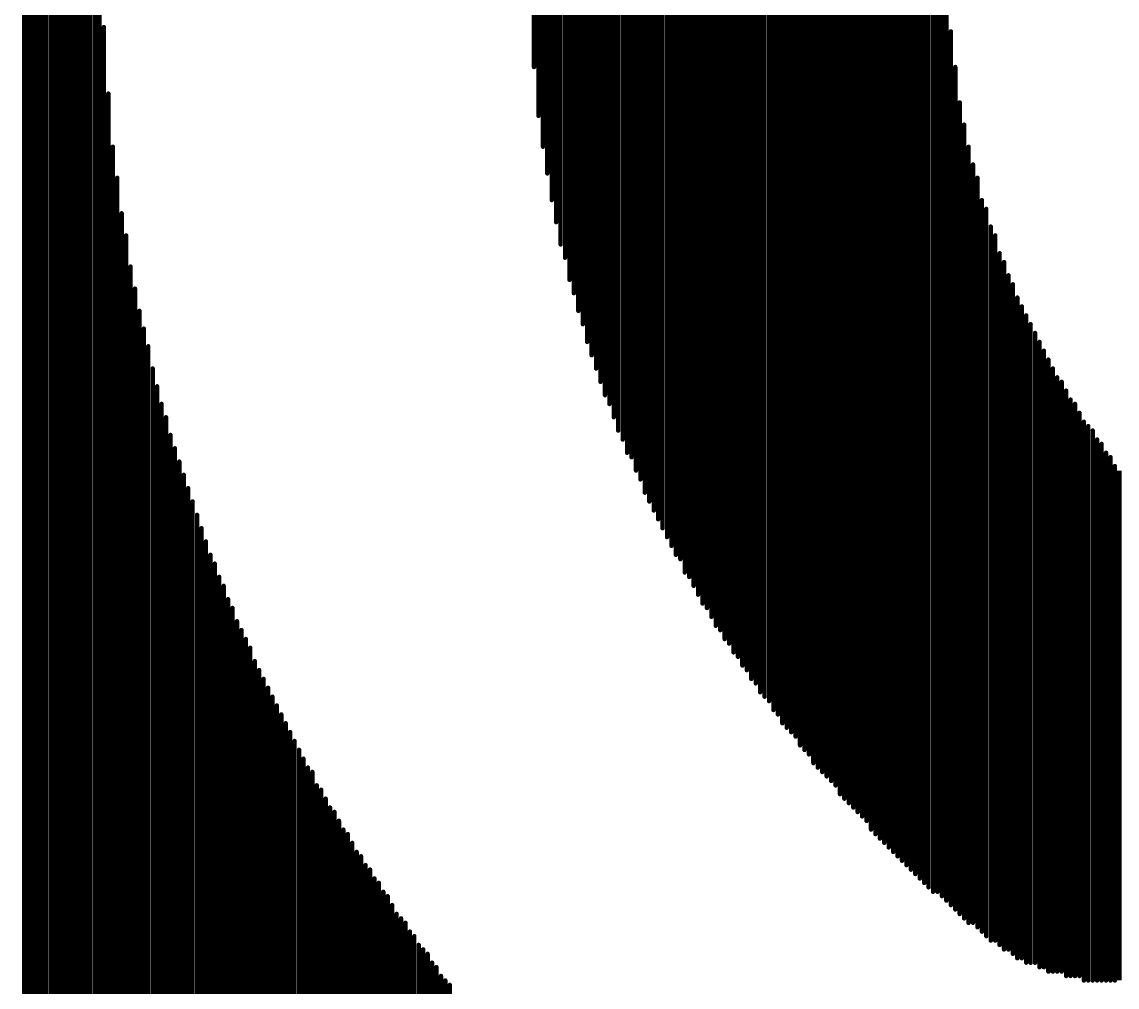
# Model space of a CAD drawing. Header units: inches. Extents: x -21 to 344, y -3 to 240.
# Drawn here: x 2.943 to 4.121, y 32.448 to 33.486 of the extents above; entities that cross this region are included whole.
import ezdxf

# ---------------------------------------------------------------- set-up
doc = ezdxf.new("R2010")
doc.units = ezdxf.units.IN
doc.layers.add('Top Overlay', color=2, linetype='Continuous')

msp = doc.modelspace()

# ---------------------------------------------------------------- linework, layer by layer
at = {"layer": 'Top Overlay'}
for points in [[(3.0266, 32.1981, 0.00477, 0.00477, 0), (3.0266, 34.9068, 0.00477, 0.00477, 0)], [(3.0123, 32.2172, 0.00477, 0.00477, 0), (3.0123, 34.8877, 0.00477, 0.00477, 0)], [(3.017, 32.2124, 0.00477, 0.00477, 0), (3.017, 34.8925, 0.00477, 0.00477, 0)], [(3.0218, 32.2076, 0.00477, 0.00477, 0), (3.0218, 34.8973, 0.00477, 0.00477, 0)], [(3.0075, 32.2267, 0.00477, 0.00477, 0), (3.0075, 34.8782, 0.00477, 0.00477, 0)], [(2.9979, 32.241, 0.00477, 0.00477, 0), (2.9979, 34.8639, 0.00477, 0.00477, 0)], [(3.0027, 32.2315, 0.00477, 0.00477, 0), (3.0027, 34.8734, 0.00477, 0.00477, 0)], [(2.9932, 32.2458, 0.00477, 0.00477, 0), (2.9932, 34.8591, 0.00477, 0.00477, 0)], [(2.9836, 32.2601, 0.00477, 0.00477, 0), (2.9836, 34.8448, 0.00477, 0.00477, 0)], [(2.9884, 32.2506, 0.00477, 0.00477, 0), (2.9884, 34.8496, 0.00477, 0.00477, 0)], [(2.9741, 32.2744, 0.00477, 0.00477, 0), (2.9741, 34.8305, 0.00477, 0.00477, 0)], [(2.9789, 32.2649, 0.00477, 0.00477, 0), (2.9789, 34.8401, 0.00477, 0.00477, 0)], [(2.9693, 32.2792, 0.00477, 0.00477, 0), (2.9693, 34.8257, 0.00477, 0.00477, 0)], [(2.9598, 32.2935, 0.00477, 0.00477, 0), (2.9598, 34.8114, 0.00477, 0.00477, 0)], [(2.9646, 32.2887, 0.00477, 0.00477, 0), (2.9646, 34.8162, 0.00477, 0.00477, 0)], [(2.9503, 32.3078, 0.00477, 0.00477, 0), (2.9503, 34.7971, 0.00477, 0.00477, 0)], [(2.955, 32.303, 0.00477, 0.00477, 0), (2.955, 34.8019, 0.00477, 0.00477, 0)], [(2.9455, 32.3173, 0.00477, 0.00477, 0), (2.9455, 34.7876, 0.00477, 0.00477, 0)], [(3.9326, 32.5462, 0.00477, 0.00477, 0), (3.9326, 34.5587, 0.00477, 0.00477, 0)], [(3.9374, 32.5415, 0.00477, 0.00477, 0), (3.9374, 34.5635, 0.00477, 0.00477, 0)], [(3.9231, 32.551, 0.00477, 0.00477, 0), (3.9231, 34.5492, 0.00477, 0.00477, 0)], [(3.9279, 32.551, 0.00477, 0.00477, 0), (3.9279, 34.5539, 0.00477, 0.00477, 0)], [(3.9088, 32.5653, 0.00477, 0.00477, 0), (3.9088, 34.5348, 0.00477, 0.00477, 0)], [(3.9136, 32.5605, 0.00477, 0.00477, 0), (3.9136, 34.5396, 0.00477, 0.00477, 0)], [(3.9183, 32.5558, 0.00477, 0.00477, 0), (3.9183, 34.5444, 0.00477, 0.00477, 0)], [(3.8993, 32.5748, 0.00477, 0.00477, 0), (3.8993, 34.5253, 0.00477, 0.00477, 0)], [(3.904, 32.5701, 0.00477, 0.00477, 0), (3.904, 34.5301, 0.00477, 0.00477, 0)], [(3.885, 32.5891, 0.00477, 0.00477, 0), (3.885, 34.511, 0.00477, 0.00477, 0)], [(3.8897, 32.5844, 0.00477, 0.00477, 0), (3.8897, 34.5158, 0.00477, 0.00477, 0)], [(3.8945, 32.5796, 0.00477, 0.00477, 0), (3.8945, 34.5205, 0.00477, 0.00477, 0)], [(3.8754, 32.5987, 0.00477, 0.00477, 0), (3.8754, 34.5015, 0.00477, 0.00477, 0)], [(3.8802, 32.5939, 0.00477, 0.00477, 0), (3.8802, 34.5062, 0.00477, 0.00477, 0)], [(3.8611, 32.613, 0.00477, 0.00477, 0), (3.8611, 34.4872, 0.00477, 0.00477, 0)], [(3.8659, 32.6082, 0.00477, 0.00477, 0), (3.8659, 34.4919, 0.00477, 0.00477, 0)], [(3.8707, 32.6035, 0.00477, 0.00477, 0), (3.8707, 34.4967, 0.00477, 0.00477, 0)], [(3.8516, 32.6273, 0.00477, 0.00477, 0), (3.8516, 34.4776, 0.00477, 0.00477, 0)], [(3.8563, 32.6178, 0.00477, 0.00477, 0), (3.8563, 34.4824, 0.00477, 0.00477, 0)], [(3.842, 32.6368, 0.00477, 0.00477, 0), (3.842, 34.4681, 0.00477, 0.00477, 0)], [(3.8468, 32.6321, 0.00477, 0.00477, 0), (3.8468, 34.4729, 0.00477, 0.00477, 0)], [(3.8277, 32.6511, 0.00477, 0.00477, 0), (3.8277, 34.4538, 0.00477, 0.00477, 0)], [(3.8325, 32.6464, 0.00477, 0.00477, 0), (3.8325, 34.4585, 0.00477, 0.00477, 0)], [(3.8373, 32.6416, 0.00477, 0.00477, 0), (3.8373, 34.4633, 0.00477, 0.00477, 0)], [(3.823, 32.6559, 0.00477, 0.00477, 0), (3.823, 34.4442, 0.00477, 0.00477, 0)], [(3.8087, 32.675, 0.00477, 0.00477, 0), (3.8087, 34.4299, 0.00477, 0.00477, 0)], [(3.8134, 32.6702, 0.00477, 0.00477, 0), (3.8134, 34.4347, 0.00477, 0.00477, 0)], [(3.8182, 32.6654, 0.00477, 0.00477, 0), (3.8182, 34.4395, 0.00477, 0.00477, 0)], [(3.8039, 32.6798, 0.00477, 0.00477, 0), (3.8039, 34.4252, 0.00477, 0.00477, 0)], [(3.7896, 32.6988, 0.00477, 0.00477, 0), (3.7896, 34.4061, 0.00477, 0.00477, 0)], [(3.7943, 32.6893, 0.00477, 0.00477, 0), (3.7943, 34.4109, 0.00477, 0.00477, 0)], [(3.7991, 32.6845, 0.00477, 0.00477, 0), (3.7991, 34.4156, 0.00477, 0.00477, 0)], [(3.78, 32.7084, 0.00477, 0.00477, 0), (3.78, 34.3966, 0.00477, 0.00477, 0)], [(3.7848, 32.7036, 0.00477, 0.00477, 0), (3.7848, 34.4013, 0.00477, 0.00477, 0)], [(3.7705, 32.7227, 0.00477, 0.00477, 0), (3.7705, 34.3822, 0.00477, 0.00477, 0)], [(3.7753, 32.7179, 0.00477, 0.00477, 0), (3.7753, 34.387, 0.00477, 0.00477, 0)], [(3.7657, 32.7274, 0.00477, 0.00477, 0), (3.7657, 34.3727, 0.00477, 0.00477, 0)], [(3.7562, 32.7417, 0.00477, 0.00477, 0), (3.7562, 34.3632, 0.00477, 0.00477, 0)], [(3.761, 32.7322, 0.00477, 0.00477, 0), (3.761, 34.3679, 0.00477, 0.00477, 0)], [(3.7467, 32.7561, 0.00477, 0.00477, 0), (3.7467, 34.3489, 0.00477, 0.00477, 0)], [(3.7514, 32.7465, 0.00477, 0.00477, 0), (3.7514, 34.3536, 0.00477, 0.00477, 0)], [(3.7371, 32.7656, 0.00477, 0.00477, 0), (3.7371, 34.3393, 0.00477, 0.00477, 0)], [(3.7419, 32.7608, 0.00477, 0.00477, 0), (3.7419, 34.3441, 0.00477, 0.00477, 0)], [(3.7276, 32.7799, 0.00477, 0.00477, 0), (3.7276, 34.325, 0.00477, 0.00477, 0)], [(3.7324, 32.7751, 0.00477, 0.00477, 0), (3.7324, 34.3298, 0.00477, 0.00477, 0)], [(3.718, 32.7942, 0.00477, 0.00477, 0), (3.718, 34.3107, 0.00477, 0.00477, 0)], [(3.7228, 32.7894, 0.00477, 0.00477, 0), (3.7228, 34.3155, 0.00477, 0.00477, 0)], [(3.7133, 32.8037, 0.00477, 0.00477, 0), (3.7133, 34.3012, 0.00477, 0.00477, 0)], [(3.7037, 32.818, 0.00477, 0.00477, 0), (3.7037, 34.2869, 0.00477, 0.00477, 0)], [(3.7085, 32.8085, 0.00477, 0.00477, 0), (3.7085, 34.2964, 0.00477, 0.00477, 0)], [(3.699, 32.8228, 0.00477, 0.00477, 0), (3.699, 34.2821, 0.00477, 0.00477, 0)], [(3.6942, 32.8324, 0.00477, 0.00477, 0), (3.6942, 34.2726, 0.00477, 0.00477, 0)], [(3.6847, 32.8467, 0.00477, 0.00477, 0), (3.6847, 34.2583, 0.00477, 0.00477, 0)], [(3.6894, 32.8371, 0.00477, 0.00477, 0), (3.6894, 34.263, 0.00477, 0.00477, 0)], [(3.6799, 32.8562, 0.00477, 0.00477, 0), (3.6799, 34.2487, 0.00477, 0.00477, 0)], [(3.6704, 32.8705, 0.00477, 0.00477, 0), (3.6704, 34.2296, 0.00477, 0.00477, 0)], [(3.6751, 32.861, 0.00477, 0.00477, 0), (3.6751, 34.2392, 0.00477, 0.00477, 0)], [(3.6656, 32.88, 0.00477, 0.00477, 0), (3.6656, 34.2249, 0.00477, 0.00477, 0)], [(3.6561, 32.8944, 0.00477, 0.00477, 0), (3.6561, 34.2058, 0.00477, 0.00477, 0)], [(3.6608, 32.8896, 0.00477, 0.00477, 0), (3.6608, 34.2153, 0.00477, 0.00477, 0)], [(3.6513, 32.9087, 0.00477, 0.00477, 0), (3.6513, 34.1963, 0.00477, 0.00477, 0)], [(3.6417, 32.923, 0.00477, 0.00477, 0), (3.6417, 34.1819, 0.00477, 0.00477, 0)], [(3.6465, 32.9134, 0.00477, 0.00477, 0), (3.6465, 34.1915, 0.00477, 0.00477, 0)], [(3.637, 32.9325, 0.00477, 0.00477, 0), (3.637, 34.1724, 0.00477, 0.00477, 0)], [(3.6322, 32.942, 0.00477, 0.00477, 0), (3.6322, 34.1629, 0.00477, 0.00477, 0)], [(3.6274, 32.9516, 0.00477, 0.00477, 0), (3.6274, 34.1486, 0.00477, 0.00477, 0)], [(3.6227, 32.9611, 0.00477, 0.00477, 0), (3.6227, 34.1438, 0.00477, 0.00477, 0)], [(3.6179, 32.9707, 0.00477, 0.00477, 0), (3.6179, 34.1295, 0.00477, 0.00477, 0)], [(3.6084, 32.9945, 0.00477, 0.00477, 0), (3.6084, 34.1104, 0.00477, 0.00477, 0)], [(3.6131, 32.9802, 0.00477, 0.00477, 0), (3.6131, 34.12, 0.00477, 0.00477, 0)], [(3.6036, 33.004, 0.00477, 0.00477, 0), (3.6036, 34.1009, 0.00477, 0.00477, 0)], [(3.5988, 33.0183, 0.00477, 0.00477, 0), (3.5988, 34.0866, 0.00477, 0.00477, 0)], [(3.5941, 33.0231, 0.00477, 0.00477, 0), (3.5941, 34.077, 0.00477, 0.00477, 0)], [(3.5893, 33.0374, 0.00477, 0.00477, 0), (3.5893, 34.0675, 0.00477, 0.00477, 0)], [(3.5845, 33.047, 0.00477, 0.00477, 0), (3.5845, 34.0532, 0.00477, 0.00477, 0)], [(3.575, 33.0756, 0.00477, 0.00477, 0), (3.575, 34.0293, 0.00477, 0.00477, 0)], [(3.5797, 33.0613, 0.00477, 0.00477, 0), (3.5797, 34.0389, 0.00477, 0.00477, 0)], [(3.5702, 33.0851, 0.00477, 0.00477, 0), (3.5702, 34.015, 0.00477, 0.00477, 0)], [(3.5654, 33.0994, 0.00477, 0.00477, 0), (3.5654, 34.0007, 0.00477, 0.00477, 0)], [(3.5607, 33.1137, 0.00477, 0.00477, 0), (3.5607, 33.9912, 0.00477, 0.00477, 0)], [(3.5559, 33.128, 0.00477, 0.00477, 0), (3.5559, 33.9721, 0.00477, 0.00477, 0)], [(3.5511, 33.1423, 0.00477, 0.00477, 0), (3.5511, 33.9626, 0.00477, 0.00477, 0)], [(3.5464, 33.1614, 0.00477, 0.00477, 0), (3.5464, 33.9435, 0.00477, 0.00477, 0)], [(3.5416, 33.1757, 0.00477, 0.00477, 0), (3.5416, 33.9292, 0.00477, 0.00477, 0)], [(3.5368, 33.1948, 0.00477, 0.00477, 0), (3.5368, 33.9101, 0.00477, 0.00477, 0)], [(3.5321, 33.2091, 0.00477, 0.00477, 0), (3.5321, 33.8958, 0.00477, 0.00477, 0)], [(3.5273, 33.2329, 0.00477, 0.00477, 0), (3.5273, 33.872, 0.00477, 0.00477, 0)], [(3.5225, 33.2472, 0.00477, 0.00477, 0), (3.5225, 33.8529, 0.00477, 0.00477, 0)], [(3.5178, 33.2711, 0.00477, 0.00477, 0), (3.5178, 33.8291, 0.00477, 0.00477, 0)], [(3.513, 33.2949, 0.00477, 0.00477, 0), (3.513, 33.81, 0.00477, 0.00477, 0)], [(3.5082, 33.3236, 0.00477, 0.00477, 0), (3.5082, 33.7814, 0.00477, 0.00477, 0)], [(3.5034, 33.3522, 0.00477, 0.00477, 0), (3.5034, 33.7527, 0.00477, 0.00477, 0)], [(3.4987, 33.3855, 0.00477, 0.00477, 0), (3.4987, 33.7194, 0.00477, 0.00477, 0)], [(3.4939, 33.438, 0.00477, 0.00477, 0), (3.4939, 33.6621, 0.00477, 0.00477, 0)], [(3.0313, 32.1933, 0.00477, 0.00477, 0), (3.0313, 33.4809, 0.00477, 0.00477, 0)], [(3.9422, 32.5367, 0.00477, 0.00477, 0), (3.9422, 33.4762, 0.00477, 0.00477, 0)], [(3.947, 32.5319, 0.00477, 0.00477, 0), (3.947, 33.438, 0.00477, 0.00477, 0)], [(3.0361, 32.1838, 0.00477, 0.00477, 0), (3.0361, 33.4094, 0.00477, 0.00477, 0)], [(3.9517, 32.5271, 0.00477, 0.00477, 0), (3.9517, 33.3999, 0.00477, 0.00477, 0)], [(3.9565, 32.5224, 0.00477, 0.00477, 0), (3.9565, 33.376, 0.00477, 0.00477, 0)], [(3.0409, 32.179, 0.00477, 0.00477, 0), (3.0409, 33.3522, 0.00477, 0.00477, 0)], [(3.9613, 32.5176, 0.00477, 0.00477, 0), (3.9613, 33.3522, 0.00477, 0.00477, 0)], [(3.966, 32.5176, 0.00477, 0.00477, 0), (3.966, 33.3331, 0.00477, 0.00477, 0)], [(3.0456, 32.1743, 0.00477, 0.00477, 0), (3.0456, 33.3188, 0.00477, 0.00477, 0)], [(3.9708, 32.5128, 0.00477, 0.00477, 0), (3.9708, 33.3188, 0.00477, 0.00477, 0)], [(3.9756, 32.5081, 0.00477, 0.00477, 0), (3.9756, 33.2949, 0.00477, 0.00477, 0)], [(3.0504, 32.1695, 0.00477, 0.00477, 0), (3.0504, 33.2806, 0.00477, 0.00477, 0)], [(3.9803, 32.5033, 0.00477, 0.00477, 0), (3.9803, 33.2854, 0.00477, 0.00477, 0)], [(3.9851, 32.4985, 0.00477, 0.00477, 0), (3.9851, 33.2663, 0.00477, 0.00477, 0)], [(3.0552, 32.1599, 0.00477, 0.00477, 0), (3.0552, 33.2568, 0.00477, 0.00477, 0)], [(3.9899, 32.4985, 0.00477, 0.00477, 0), (3.9899, 33.2568, 0.00477, 0.00477, 0)], [(3.9946, 32.4938, 0.00477, 0.00477, 0), (3.9946, 33.2377, 0.00477, 0.00477, 0)], [(3.9994, 32.489, 0.00477, 0.00477, 0), (3.9994, 33.2282, 0.00477, 0.00477, 0)], [(3.0599, 32.1552, 0.00477, 0.00477, 0), (3.0599, 33.2234, 0.00477, 0.00477, 0)], [(4.0042, 32.489, 0.00477, 0.00477, 0), (4.0042, 33.2139, 0.00477, 0.00477, 0)], [(4.009, 32.4842, 0.00477, 0.00477, 0), (4.009, 33.2043, 0.00477, 0.00477, 0)], [(3.0647, 32.1456, 0.00477, 0.00477, 0), (3.0647, 33.1996, 0.00477, 0.00477, 0)], [(4.0137, 32.4795, 0.00477, 0.00477, 0), (4.0137, 33.19, 0.00477, 0.00477, 0)], [(4.0185, 32.4795, 0.00477, 0.00477, 0), (4.0185, 33.1805, 0.00477, 0.00477, 0)], [(3.0695, 32.1456, 0.00477, 0.00477, 0), (3.0695, 33.1757, 0.00477, 0.00477, 0)], [(4.0233, 32.4747, 0.00477, 0.00477, 0), (4.0233, 33.1709, 0.00477, 0.00477, 0)], [(3.0742, 32.1361, 0.00477, 0.00477, 0), (3.0742, 33.1566, 0.00477, 0.00477, 0)], [(4.028, 32.4747, 0.00477, 0.00477, 0), (4.028, 33.1614, 0.00477, 0.00477, 0)], [(4.0328, 32.4747, 0.00477, 0.00477, 0), (4.0328, 33.1519, 0.00477, 0.00477, 0)], [(3.079, 32.1313, 0.00477, 0.00477, 0), (3.079, 33.1376, 0.00477, 0.00477, 0)], [(4.0376, 32.4699, 0.00477, 0.00477, 0), (4.0376, 33.1423, 0.00477, 0.00477, 0)], [(4.0423, 32.4699, 0.00477, 0.00477, 0), (4.0423, 33.1328, 0.00477, 0.00477, 0)], [(4.0471, 32.4652, 0.00477, 0.00477, 0), (4.0471, 33.1233, 0.00477, 0.00477, 0)], [(3.0838, 32.1266, 0.00477, 0.00477, 0), (3.0838, 33.1137, 0.00477, 0.00477, 0)], [(4.0519, 32.4652, 0.00477, 0.00477, 0), (4.0519, 33.1137, 0.00477, 0.00477, 0)], [(4.0566, 32.4652, 0.00477, 0.00477, 0), (4.0566, 33.1042, 0.00477, 0.00477, 0)], [(4.0614, 32.4652, 0.00477, 0.00477, 0), (4.0614, 33.0994, 0.00477, 0.00477, 0)], [(3.0886, 32.1218, 0.00477, 0.00477, 0), (3.0886, 33.0946, 0.00477, 0.00477, 0)], [(4.0662, 32.4604, 0.00477, 0.00477, 0), (4.0662, 33.0899, 0.00477, 0.00477, 0)], [(3.0933, 32.1123, 0.00477, 0.00477, 0), (3.0933, 33.0756, 0.00477, 0.00477, 0)], [(4.0709, 32.4604, 0.00477, 0.00477, 0), (4.0709, 33.0803, 0.00477, 0.00477, 0)], [(4.0757, 32.4604, 0.00477, 0.00477, 0), (4.0757, 33.0756, 0.00477, 0.00477, 0)], [(4.0805, 32.4604, 0.00477, 0.00477, 0), (4.0805, 33.066, 0.00477, 0.00477, 0)], [(3.0981, 32.1075, 0.00477, 0.00477, 0), (3.0981, 33.0613, 0.00477, 0.00477, 0)], [(4.0853, 32.4556, 0.00477, 0.00477, 0), (4.0853, 33.0565, 0.00477, 0.00477, 0)], [(4.09, 32.4556, 0.00477, 0.00477, 0), (4.09, 33.0517, 0.00477, 0.00477, 0)], [(3.1029, 32.1027, 0.00477, 0.00477, 0), (3.1029, 33.0422, 0.00477, 0.00477, 0)], [(4.0948, 32.4556, 0.00477, 0.00477, 0), (4.0948, 33.047, 0.00477, 0.00477, 0)], [(3.1076, 32.0932, 0.00477, 0.00477, 0), (3.1076, 33.0279, 0.00477, 0.00477, 0)], [(4.0996, 32.4556, 0.00477, 0.00477, 0), (4.0996, 33.0374, 0.00477, 0.00477, 0)], [(4.1043, 32.4556, 0.00477, 0.00477, 0), (4.1043, 33.0326, 0.00477, 0.00477, 0)], [(4.1091, 32.4556, 0.00477, 0.00477, 0), (4.1091, 33.0231, 0.00477, 0.00477, 0)], [(4.1139, 32.4556, 0.00477, 0.00477, 0), (4.1139, 33.0183, 0.00477, 0.00477, 0)], [(3.1124, 32.0932, 0.00477, 0.00477, 0), (3.1124, 33.0136, 0.00477, 0.00477, 0)], [(4.1186, 32.4556, 0.00477, 0.00477, 0), (4.1186, 33.0088, 0.00477, 0.00477, 0)], [(4.1234, 32.4556, 0.00477, 0.00477, 0), (4.1234, 33.004, 0.00477, 0.00477, 0)], [(3.1172, 32.0836, 0.00477, 0.00477, 0), (3.1172, 32.9993, 0.00477, 0.00477, 0)], [(3.1219, 32.0789, 0.00477, 0.00477, 0), (3.1219, 32.985, 0.00477, 0.00477, 0)], [(3.1267, 32.0741, 0.00477, 0.00477, 0), (3.1267, 32.9707, 0.00477, 0.00477, 0)], [(3.1315, 32.0693, 0.00477, 0.00477, 0), (3.1315, 32.9563, 0.00477, 0.00477, 0)], [(3.1362, 32.0646, 0.00477, 0.00477, 0), (3.1362, 32.942, 0.00477, 0.00477, 0)], [(3.141, 32.055, 0.00477, 0.00477, 0), (3.141, 32.9277, 0.00477, 0.00477, 0)], [(3.1458, 32.0503, 0.00477, 0.00477, 0), (3.1458, 32.9134, 0.00477, 0.00477, 0)], [(3.1505, 32.0455, 0.00477, 0.00477, 0), (3.1505, 32.9039, 0.00477, 0.00477, 0)], [(3.1553, 32.0407, 0.00477, 0.00477, 0), (3.1553, 32.8896, 0.00477, 0.00477, 0)], [(3.1601, 32.036, 0.00477, 0.00477, 0), (3.1601, 32.88, 0.00477, 0.00477, 0)], [(3.1649, 32.0312, 0.00477, 0.00477, 0), (3.1649, 32.8657, 0.00477, 0.00477, 0)], [(3.1696, 32.0264, 0.00477, 0.00477, 0), (3.1696, 32.8562, 0.00477, 0.00477, 0)], [(3.1744, 32.0216, 0.00477, 0.00477, 0), (3.1744, 32.8419, 0.00477, 0.00477, 0)], [(3.1792, 32.0169, 0.00477, 0.00477, 0), (3.1792, 32.8324, 0.00477, 0.00477, 0)], [(3.1839, 32.0073, 0.00477, 0.00477, 0), (3.1839, 32.8228, 0.00477, 0.00477, 0)], [(3.1887, 32.0026, 0.00477, 0.00477, 0), (3.1887, 32.8133, 0.00477, 0.00477, 0)], [(3.1935, 31.9978, 0.00477, 0.00477, 0), (3.1935, 32.799, 0.00477, 0.00477, 0)], [(3.1982, 31.993, 0.00477, 0.00477, 0), (3.1982, 32.7894, 0.00477, 0.00477, 0)], [(3.203, 31.9883, 0.00477, 0.00477, 0), (3.203, 32.7799, 0.00477, 0.00477, 0)], [(3.2078, 31.9835, 0.00477, 0.00477, 0), (3.2078, 32.7704, 0.00477, 0.00477, 0)], [(3.2125, 31.9787, 0.00477, 0.00477, 0), (3.2125, 32.7608, 0.00477, 0.00477, 0)], [(3.2173, 31.974, 0.00477, 0.00477, 0), (3.2173, 32.7513, 0.00477, 0.00477, 0)], [(3.2221, 31.9692, 0.00477, 0.00477, 0), (3.2221, 32.7417, 0.00477, 0.00477, 0)], [(3.2269, 31.9644, 0.00477, 0.00477, 0), (3.2269, 32.7322, 0.00477, 0.00477, 0)], [(3.2316, 31.9596, 0.00477, 0.00477, 0), (3.2316, 32.7227, 0.00477, 0.00477, 0)], [(3.2364, 31.9549, 0.00477, 0.00477, 0), (3.2364, 32.7131, 0.00477, 0.00477, 0)], [(3.2412, 31.9501, 0.00477, 0.00477, 0), (3.2412, 32.7036, 0.00477, 0.00477, 0)], [(3.2459, 31.9453, 0.00477, 0.00477, 0), (3.2459, 32.6941, 0.00477, 0.00477, 0)], [(3.2507, 31.9406, 0.00477, 0.00477, 0), (3.2507, 32.6845, 0.00477, 0.00477, 0)], [(3.2555, 31.9358, 0.00477, 0.00477, 0), (3.2555, 32.6798, 0.00477, 0.00477, 0)], [(3.2602, 31.931, 0.00477, 0.00477, 0), (3.2602, 32.6654, 0.00477, 0.00477, 0)], [(3.265, 31.9263, 0.00477, 0.00477, 0), (3.265, 32.6607, 0.00477, 0.00477, 0)], [(3.2698, 31.9215, 0.00477, 0.00477, 0), (3.2698, 32.6511, 0.00477, 0.00477, 0)], [(3.2745, 31.9167, 0.00477, 0.00477, 0), (3.2745, 32.6416, 0.00477, 0.00477, 0)], [(3.2793, 31.912, 0.00477, 0.00477, 0), (3.2793, 32.6368, 0.00477, 0.00477, 0)], [(3.2841, 31.9072, 0.00477, 0.00477, 0), (3.2841, 32.6273, 0.00477, 0.00477, 0)], [(3.2888, 31.9024, 0.00477, 0.00477, 0), (3.2888, 32.6178, 0.00477, 0.00477, 0)], [(3.2936, 31.8977, 0.00477, 0.00477, 0), (3.2936, 32.613, 0.00477, 0.00477, 0)], [(3.2984, 31.8929, 0.00477, 0.00477, 0), (3.2984, 32.6035, 0.00477, 0.00477, 0)], [(3.3032, 31.8881, 0.00477, 0.00477, 0), (3.3032, 32.5939, 0.00477, 0.00477, 0)], [(3.3079, 31.8833, 0.00477, 0.00477, 0), (3.3079, 32.5891, 0.00477, 0.00477, 0)], [(3.3127, 31.8833, 0.00477, 0.00477, 0), (3.3127, 32.5796, 0.00477, 0.00477, 0)], [(3.3175, 31.8786, 0.00477, 0.00477, 0), (3.3175, 32.5748, 0.00477, 0.00477, 0)], [(3.3222, 31.8738, 0.00477, 0.00477, 0), (3.3222, 32.5653, 0.00477, 0.00477, 0)], [(3.327, 31.869, 0.00477, 0.00477, 0), (3.327, 32.5605, 0.00477, 0.00477, 0)], [(3.3318, 31.8643, 0.00477, 0.00477, 0), (3.3318, 32.551, 0.00477, 0.00477, 0)], [(3.3365, 31.8595, 0.00477, 0.00477, 0), (3.3365, 32.5462, 0.00477, 0.00477, 0)], [(3.3413, 31.8547, 0.00477, 0.00477, 0), (3.3413, 32.5367, 0.00477, 0.00477, 0)], [(3.3461, 31.85, 0.00477, 0.00477, 0), (3.3461, 32.5271, 0.00477, 0.00477, 0)], [(3.3508, 31.8452, 0.00477, 0.00477, 0), (3.3508, 32.5224, 0.00477, 0.00477, 0)], [(3.3556, 31.8404, 0.00477, 0.00477, 0), (3.3556, 32.5176, 0.00477, 0.00477, 0)], [(3.3604, 31.8357, 0.00477, 0.00477, 0), (3.3604, 32.5081, 0.00477, 0.00477, 0)], [(3.3651, 31.8357, 0.00477, 0.00477, 0), (3.3651, 32.5033, 0.00477, 0.00477, 0)], [(3.3699, 31.8309, 0.00477, 0.00477, 0), (3.3699, 32.4938, 0.00477, 0.00477, 0)], [(3.3747, 31.8261, 0.00477, 0.00477, 0), (3.3747, 32.489, 0.00477, 0.00477, 0)], [(3.3795, 31.8214, 0.00477, 0.00477, 0), (3.3795, 32.4842, 0.00477, 0.00477, 0)], [(3.3842, 31.8166, 0.00477, 0.00477, 0), (3.3842, 32.4747, 0.00477, 0.00477, 0)], [(3.389, 31.8118, 0.00477, 0.00477, 0), (3.389, 32.4699, 0.00477, 0.00477, 0)], [(3.3938, 31.8118, 0.00477, 0.00477, 0), (3.3938, 32.4604, 0.00477, 0.00477, 0)], [(3.3985, 31.807, 0.00477, 0.00477, 0), (3.3985, 32.4556, 0.00477, 0.00477, 0)], [(3.4033, 31.8023, 0.00477, 0.00477, 0), (3.4033, 32.4508, 0.00477, 0.00477, 0)]]:
    msp.add_lwpolyline(points, format="xyseb", dxfattribs=at)
for points in [[(3.0301, 33.4809, 0.00239, 0.00239, 1), (3.0325, 33.4809, 0.00239, 0.00239, 1)], [(3.941, 33.4762, 0.00239, 0.00239, 1), (3.9434, 33.4762, 0.00239, 0.00239, 1)], [(3.4927, 33.438, 0.00239, 0.00239, 1), (3.4951, 33.438, 0.00239, 0.00239, 1)], [(3.9458, 33.438, 0.00239, 0.00239, 1), (3.9481, 33.438, 0.00239, 0.00239, 1)], [(3.0349, 33.4094, 0.00239, 0.00239, 1), (3.0373, 33.4094, 0.00239, 0.00239, 1)], [(3.9505, 33.3999, 0.00239, 0.00239, 1), (3.9529, 33.3999, 0.00239, 0.00239, 1)], [(3.4975, 33.3855, 0.00239, 0.00239, 1), (3.4999, 33.3855, 0.00239, 0.00239, 1)], [(3.9553, 33.376, 0.00239, 0.00239, 1), (3.9577, 33.376, 0.00239, 0.00239, 1)], [(3.0397, 33.3522, 0.00239, 0.00239, 1), (3.0421, 33.3522, 0.00239, 0.00239, 1)], [(3.5023, 33.3522, 0.00239, 0.00239, 1), (3.5046, 33.3522, 0.00239, 0.00239, 1)], [(3.9601, 33.3522, 0.00239, 0.00239, 1), (3.9625, 33.3522, 0.00239, 0.00239, 1)], [(3.9648, 33.3331, 0.00239, 0.00239, 1), (3.9672, 33.3331, 0.00239, 0.00239, 1)], [(3.507, 33.3236, 0.00239, 0.00239, 1), (3.5094, 33.3236, 0.00239, 0.00239, 1)], [(3.0444, 33.3188, 0.00239, 0.00239, 1), (3.0468, 33.3188, 0.00239, 0.00239, 1)], [(3.9696, 33.3188, 0.00239, 0.00239, 1), (3.972, 33.3188, 0.00239, 0.00239, 1)], [(3.5118, 33.2949, 0.00239, 0.00239, 1), (3.5142, 33.2949, 0.00239, 0.00239, 1)], [(3.9744, 33.2949, 0.00239, 0.00239, 1), (3.9768, 33.2949, 0.00239, 0.00239, 1)], [(3.0492, 33.2806, 0.00239, 0.00239, 1), (3.0516, 33.2806, 0.00239, 0.00239, 1)], [(3.9791, 33.2854, 0.00239, 0.00239, 1), (3.9815, 33.2854, 0.00239, 0.00239, 1)], [(3.5166, 33.2711, 0.00239, 0.00239, 1), (3.5189, 33.2711, 0.00239, 0.00239, 1)], [(3.9839, 33.2663, 0.00239, 0.00239, 1), (3.9863, 33.2663, 0.00239, 0.00239, 1)], [(3.054, 33.2568, 0.00239, 0.00239, 1), (3.0564, 33.2568, 0.00239, 0.00239, 1)], [(3.9887, 33.2568, 0.00239, 0.00239, 1), (3.9911, 33.2568, 0.00239, 0.00239, 1)], [(3.5213, 33.2472, 0.00239, 0.00239, 1), (3.5237, 33.2472, 0.00239, 0.00239, 1)], [(3.5261, 33.2329, 0.00239, 0.00239, 1), (3.5285, 33.2329, 0.00239, 0.00239, 1)], [(3.9935, 33.2377, 0.00239, 0.00239, 1), (3.9958, 33.2377, 0.00239, 0.00239, 1)], [(3.9982, 33.2282, 0.00239, 0.00239, 1), (4.0006, 33.2282, 0.00239, 0.00239, 1)], [(3.0588, 33.2234, 0.00239, 0.00239, 1), (3.0611, 33.2234, 0.00239, 0.00239, 1)], [(3.5309, 33.2091, 0.00239, 0.00239, 1), (3.5333, 33.2091, 0.00239, 0.00239, 1)], [(4.003, 33.2139, 0.00239, 0.00239, 1), (4.0054, 33.2139, 0.00239, 0.00239, 1)], [(4.0078, 33.2043, 0.00239, 0.00239, 1), (4.0101, 33.2043, 0.00239, 0.00239, 1)], [(3.0635, 33.1996, 0.00239, 0.00239, 1), (3.0659, 33.1996, 0.00239, 0.00239, 1)], [(3.5356, 33.1948, 0.00239, 0.00239, 1), (3.538, 33.1948, 0.00239, 0.00239, 1)], [(4.0125, 33.19, 0.00239, 0.00239, 1), (4.0149, 33.19, 0.00239, 0.00239, 1)], [(4.0173, 33.1805, 0.00239, 0.00239, 1), (4.0197, 33.1805, 0.00239, 0.00239, 1)], [(3.0683, 33.1757, 0.00239, 0.00239, 1), (3.0707, 33.1757, 0.00239, 0.00239, 1)], [(3.5404, 33.1757, 0.00239, 0.00239, 1), (3.5428, 33.1757, 0.00239, 0.00239, 1)], [(4.0221, 33.1709, 0.00239, 0.00239, 1), (4.0244, 33.1709, 0.00239, 0.00239, 1)], [(3.0731, 33.1566, 0.00239, 0.00239, 1), (3.0754, 33.1566, 0.00239, 0.00239, 1)], [(3.5452, 33.1614, 0.00239, 0.00239, 1), (3.5476, 33.1614, 0.00239, 0.00239, 1)], [(4.0268, 33.1614, 0.00239, 0.00239, 1), (4.0292, 33.1614, 0.00239, 0.00239, 1)], [(4.0316, 33.1519, 0.00239, 0.00239, 1), (4.034, 33.1519, 0.00239, 0.00239, 1)], [(3.0778, 33.1376, 0.00239, 0.00239, 1), (3.0802, 33.1376, 0.00239, 0.00239, 1)], [(3.5499, 33.1423, 0.00239, 0.00239, 1), (3.5523, 33.1423, 0.00239, 0.00239, 1)], [(4.0364, 33.1423, 0.00239, 0.00239, 1), (4.0388, 33.1423, 0.00239, 0.00239, 1)], [(4.0411, 33.1328, 0.00239, 0.00239, 1), (4.0435, 33.1328, 0.00239, 0.00239, 1)], [(3.5547, 33.128, 0.00239, 0.00239, 1), (3.5571, 33.128, 0.00239, 0.00239, 1)], [(4.0459, 33.1233, 0.00239, 0.00239, 1), (4.0483, 33.1233, 0.00239, 0.00239, 1)], [(3.0826, 33.1137, 0.00239, 0.00239, 1), (3.085, 33.1137, 0.00239, 0.00239, 1)], [(3.5595, 33.1137, 0.00239, 0.00239, 1), (3.5619, 33.1137, 0.00239, 0.00239, 1)], [(4.0507, 33.1137, 0.00239, 0.00239, 1), (4.0531, 33.1137, 0.00239, 0.00239, 1)], [(3.5643, 33.0994, 0.00239, 0.00239, 1), (3.5666, 33.0994, 0.00239, 0.00239, 1)], [(4.0554, 33.1042, 0.00239, 0.00239, 1), (4.0578, 33.1042, 0.00239, 0.00239, 1)], [(4.0602, 33.0994, 0.00239, 0.00239, 1), (4.0626, 33.0994, 0.00239, 0.00239, 1)], [(3.0874, 33.0946, 0.00239, 0.00239, 1), (3.0897, 33.0946, 0.00239, 0.00239, 1)], [(4.065, 33.0899, 0.00239, 0.00239, 1), (4.0674, 33.0899, 0.00239, 0.00239, 1)], [(3.0921, 33.0756, 0.00239, 0.00239, 1), (3.0945, 33.0756, 0.00239, 0.00239, 1)], [(3.569, 33.0851, 0.00239, 0.00239, 1), (3.5714, 33.0851, 0.00239, 0.00239, 1)], [(3.5738, 33.0756, 0.00239, 0.00239, 1), (3.5762, 33.0756, 0.00239, 0.00239, 1)], [(4.0698, 33.0803, 0.00239, 0.00239, 1), (4.0721, 33.0803, 0.00239, 0.00239, 1)], [(4.0745, 33.0756, 0.00239, 0.00239, 1), (4.0769, 33.0756, 0.00239, 0.00239, 1)], [(4.0793, 33.066, 0.00239, 0.00239, 1), (4.0817, 33.066, 0.00239, 0.00239, 1)], [(3.0969, 33.0613, 0.00239, 0.00239, 1), (3.0993, 33.0613, 0.00239, 0.00239, 1)], [(3.5786, 33.0613, 0.00239, 0.00239, 1), (3.5809, 33.0613, 0.00239, 0.00239, 1)], [(4.0841, 33.0565, 0.00239, 0.00239, 1), (4.0864, 33.0565, 0.00239, 0.00239, 1)], [(4.0888, 33.0517, 0.00239, 0.00239, 1), (4.0912, 33.0517, 0.00239, 0.00239, 1)], [(3.1017, 33.0422, 0.00239, 0.00239, 1), (3.1041, 33.0422, 0.00239, 0.00239, 1)], [(3.5833, 33.047, 0.00239, 0.00239, 1), (3.5857, 33.047, 0.00239, 0.00239, 1)], [(4.0936, 33.047, 0.00239, 0.00239, 1), (4.096, 33.047, 0.00239, 0.00239, 1)], [(3.1064, 33.0279, 0.00239, 0.00239, 1), (3.1088, 33.0279, 0.00239, 0.00239, 1)], [(3.5881, 33.0374, 0.00239, 0.00239, 1), (3.5905, 33.0374, 0.00239, 0.00239, 1)], [(4.0984, 33.0374, 0.00239, 0.00239, 1), (4.1007, 33.0374, 0.00239, 0.00239, 1)], [(4.1031, 33.0326, 0.00239, 0.00239, 1), (4.1055, 33.0326, 0.00239, 0.00239, 1)], [(3.5929, 33.0231, 0.00239, 0.00239, 1), (3.5952, 33.0231, 0.00239, 0.00239, 1)], [(3.5976, 33.0183, 0.00239, 0.00239, 1), (3.6, 33.0183, 0.00239, 0.00239, 1)], [(4.1079, 33.0231, 0.00239, 0.00239, 1), (4.1103, 33.0231, 0.00239, 0.00239, 1)], [(4.1127, 33.0183, 0.00239, 0.00239, 1), (4.1151, 33.0183, 0.00239, 0.00239, 1)], [(3.1112, 33.0136, 0.00239, 0.00239, 1), (3.1136, 33.0136, 0.00239, 0.00239, 1)], [(3.6024, 33.004, 0.00239, 0.00239, 1), (3.6048, 33.004, 0.00239, 0.00239, 1)], [(4.1174, 33.0088, 0.00239, 0.00239, 1), (4.1198, 33.0088, 0.00239, 0.00239, 1)], [(3.116, 32.9993, 0.00239, 0.00239, 1), (3.1184, 32.9993, 0.00239, 0.00239, 1)], [(3.6072, 32.9945, 0.00239, 0.00239, 1), (3.6096, 32.9945, 0.00239, 0.00239, 1)], [(3.1207, 32.985, 0.00239, 0.00239, 1), (3.1231, 32.985, 0.00239, 0.00239, 1)], [(3.6119, 32.9802, 0.00239, 0.00239, 1), (3.6143, 32.9802, 0.00239, 0.00239, 1)], [(3.1255, 32.9707, 0.00239, 0.00239, 1), (3.1279, 32.9707, 0.00239, 0.00239, 1)], [(3.6167, 32.9707, 0.00239, 0.00239, 1), (3.6191, 32.9707, 0.00239, 0.00239, 1)], [(3.1303, 32.9563, 0.00239, 0.00239, 1), (3.1327, 32.9563, 0.00239, 0.00239, 1)], [(3.6215, 32.9611, 0.00239, 0.00239, 1), (3.6239, 32.9611, 0.00239, 0.00239, 1)], [(3.6262, 32.9516, 0.00239, 0.00239, 1), (3.6286, 32.9516, 0.00239, 0.00239, 1)], [(3.1351, 32.942, 0.00239, 0.00239, 1), (3.1374, 32.942, 0.00239, 0.00239, 1)], [(3.631, 32.942, 0.00239, 0.00239, 1), (3.6334, 32.942, 0.00239, 0.00239, 1)], [(3.6358, 32.9325, 0.00239, 0.00239, 1), (3.6382, 32.9325, 0.00239, 0.00239, 1)], [(3.1398, 32.9277, 0.00239, 0.00239, 1), (3.1422, 32.9277, 0.00239, 0.00239, 1)], [(3.6406, 32.923, 0.00239, 0.00239, 1), (3.6429, 32.923, 0.00239, 0.00239, 1)], [(3.1446, 32.9134, 0.00239, 0.00239, 1), (3.147, 32.9134, 0.00239, 0.00239, 1)], [(3.6453, 32.9134, 0.00239, 0.00239, 1), (3.6477, 32.9134, 0.00239, 0.00239, 1)], [(3.6501, 32.9087, 0.00239, 0.00239, 1), (3.6525, 32.9087, 0.00239, 0.00239, 1)], [(3.1494, 32.9039, 0.00239, 0.00239, 1), (3.1517, 32.9039, 0.00239, 0.00239, 1)], [(3.1541, 32.8896, 0.00239, 0.00239, 1), (3.1565, 32.8896, 0.00239, 0.00239, 1)], [(3.6549, 32.8944, 0.00239, 0.00239, 1), (3.6572, 32.8944, 0.00239, 0.00239, 1)], [(3.6596, 32.8896, 0.00239, 0.00239, 1), (3.662, 32.8896, 0.00239, 0.00239, 1)], [(3.1589, 32.88, 0.00239, 0.00239, 1), (3.1613, 32.88, 0.00239, 0.00239, 1)], [(3.6644, 32.88, 0.00239, 0.00239, 1), (3.6668, 32.88, 0.00239, 0.00239, 1)], [(3.1637, 32.8657, 0.00239, 0.00239, 1), (3.166, 32.8657, 0.00239, 0.00239, 1)], [(3.6692, 32.8705, 0.00239, 0.00239, 1), (3.6715, 32.8705, 0.00239, 0.00239, 1)], [(3.1684, 32.8562, 0.00239, 0.00239, 1), (3.1708, 32.8562, 0.00239, 0.00239, 1)], [(3.6739, 32.861, 0.00239, 0.00239, 1), (3.6763, 32.861, 0.00239, 0.00239, 1)], [(3.6787, 32.8562, 0.00239, 0.00239, 1), (3.6811, 32.8562, 0.00239, 0.00239, 1)], [(3.1732, 32.8419, 0.00239, 0.00239, 1), (3.1756, 32.8419, 0.00239, 0.00239, 1)], [(3.6835, 32.8467, 0.00239, 0.00239, 1), (3.6859, 32.8467, 0.00239, 0.00239, 1)], [(3.178, 32.8324, 0.00239, 0.00239, 1), (3.1804, 32.8324, 0.00239, 0.00239, 1)], [(3.6882, 32.8371, 0.00239, 0.00239, 1), (3.6906, 32.8371, 0.00239, 0.00239, 1)], [(3.693, 32.8324, 0.00239, 0.00239, 1), (3.6954, 32.8324, 0.00239, 0.00239, 1)], [(3.1827, 32.8228, 0.00239, 0.00239, 1), (3.1851, 32.8228, 0.00239, 0.00239, 1)], [(3.6978, 32.8228, 0.00239, 0.00239, 1), (3.7002, 32.8228, 0.00239, 0.00239, 1)], [(3.7025, 32.818, 0.00239, 0.00239, 1), (3.7049, 32.818, 0.00239, 0.00239, 1)], [(3.1875, 32.8133, 0.00239, 0.00239, 1), (3.1899, 32.8133, 0.00239, 0.00239, 1)], [(3.7073, 32.8085, 0.00239, 0.00239, 1), (3.7097, 32.8085, 0.00239, 0.00239, 1)], [(3.7121, 32.8037, 0.00239, 0.00239, 1), (3.7145, 32.8037, 0.00239, 0.00239, 1)], [(3.1923, 32.799, 0.00239, 0.00239, 1), (3.1947, 32.799, 0.00239, 0.00239, 1)], [(3.7169, 32.7942, 0.00239, 0.00239, 1), (3.7192, 32.7942, 0.00239, 0.00239, 1)], [(3.197, 32.7894, 0.00239, 0.00239, 1), (3.1994, 32.7894, 0.00239, 0.00239, 1)], [(3.2018, 32.7799, 0.00239, 0.00239, 1), (3.2042, 32.7799, 0.00239, 0.00239, 1)], [(3.7216, 32.7894, 0.00239, 0.00239, 1), (3.724, 32.7894, 0.00239, 0.00239, 1)], [(3.7264, 32.7799, 0.00239, 0.00239, 1), (3.7288, 32.7799, 0.00239, 0.00239, 1)], [(3.2066, 32.7704, 0.00239, 0.00239, 1), (3.209, 32.7704, 0.00239, 0.00239, 1)], [(3.7312, 32.7751, 0.00239, 0.00239, 1), (3.7335, 32.7751, 0.00239, 0.00239, 1)], [(3.2114, 32.7608, 0.00239, 0.00239, 1), (3.2137, 32.7608, 0.00239, 0.00239, 1)], [(3.7359, 32.7656, 0.00239, 0.00239, 1), (3.7383, 32.7656, 0.00239, 0.00239, 1)], [(3.7407, 32.7608, 0.00239, 0.00239, 1), (3.7431, 32.7608, 0.00239, 0.00239, 1)], [(3.7455, 32.7561, 0.00239, 0.00239, 1), (3.7479, 32.7561, 0.00239, 0.00239, 1)], [(3.2161, 32.7513, 0.00239, 0.00239, 1), (3.2185, 32.7513, 0.00239, 0.00239, 1)], [(3.7502, 32.7465, 0.00239, 0.00239, 1), (3.7526, 32.7465, 0.00239, 0.00239, 1)], [(3.2209, 32.7417, 0.00239, 0.00239, 1), (3.2233, 32.7417, 0.00239, 0.00239, 1)], [(3.2257, 32.7322, 0.00239, 0.00239, 1), (3.228, 32.7322, 0.00239, 0.00239, 1)], [(3.755, 32.7417, 0.00239, 0.00239, 1), (3.7574, 32.7417, 0.00239, 0.00239, 1)], [(3.7598, 32.7322, 0.00239, 0.00239, 1), (3.7622, 32.7322, 0.00239, 0.00239, 1)], [(3.2304, 32.7227, 0.00239, 0.00239, 1), (3.2328, 32.7227, 0.00239, 0.00239, 1)], [(3.7645, 32.7274, 0.00239, 0.00239, 1), (3.7669, 32.7274, 0.00239, 0.00239, 1)], [(3.7693, 32.7227, 0.00239, 0.00239, 1), (3.7717, 32.7227, 0.00239, 0.00239, 1)], [(3.2352, 32.7131, 0.00239, 0.00239, 1), (3.2376, 32.7131, 0.00239, 0.00239, 1)], [(3.7741, 32.7179, 0.00239, 0.00239, 1), (3.7765, 32.7179, 0.00239, 0.00239, 1)], [(3.7789, 32.7084, 0.00239, 0.00239, 1), (3.7812, 32.7084, 0.00239, 0.00239, 1)], [(3.24, 32.7036, 0.00239, 0.00239, 1), (3.2424, 32.7036, 0.00239, 0.00239, 1)], [(3.7836, 32.7036, 0.00239, 0.00239, 1), (3.786, 32.7036, 0.00239, 0.00239, 1)], [(3.7884, 32.6988, 0.00239, 0.00239, 1), (3.7908, 32.6988, 0.00239, 0.00239, 1)], [(3.2447, 32.6941, 0.00239, 0.00239, 1), (3.2471, 32.6941, 0.00239, 0.00239, 1)], [(3.7932, 32.6893, 0.00239, 0.00239, 1), (3.7955, 32.6893, 0.00239, 0.00239, 1)], [(3.2495, 32.6845, 0.00239, 0.00239, 1), (3.2519, 32.6845, 0.00239, 0.00239, 1)], [(3.2543, 32.6798, 0.00239, 0.00239, 1), (3.2567, 32.6798, 0.00239, 0.00239, 1)], [(3.7979, 32.6845, 0.00239, 0.00239, 1), (3.8003, 32.6845, 0.00239, 0.00239, 1)], [(3.8027, 32.6798, 0.00239, 0.00239, 1), (3.8051, 32.6798, 0.00239, 0.00239, 1)], [(3.8075, 32.675, 0.00239, 0.00239, 1), (3.8098, 32.675, 0.00239, 0.00239, 1)], [(3.259, 32.6654, 0.00239, 0.00239, 1), (3.2614, 32.6654, 0.00239, 0.00239, 1)], [(3.8122, 32.6702, 0.00239, 0.00239, 1), (3.8146, 32.6702, 0.00239, 0.00239, 1)], [(3.817, 32.6654, 0.00239, 0.00239, 1), (3.8194, 32.6654, 0.00239, 0.00239, 1)], [(3.2638, 32.6607, 0.00239, 0.00239, 1), (3.2662, 32.6607, 0.00239, 0.00239, 1)], [(3.2686, 32.6511, 0.00239, 0.00239, 1), (3.271, 32.6511, 0.00239, 0.00239, 1)], [(3.8218, 32.6559, 0.00239, 0.00239, 1), (3.8242, 32.6559, 0.00239, 0.00239, 1)], [(3.8265, 32.6511, 0.00239, 0.00239, 1), (3.8289, 32.6511, 0.00239, 0.00239, 1)], [(3.2733, 32.6416, 0.00239, 0.00239, 1), (3.2757, 32.6416, 0.00239, 0.00239, 1)], [(3.8313, 32.6464, 0.00239, 0.00239, 1), (3.8337, 32.6464, 0.00239, 0.00239, 1)], [(3.8361, 32.6416, 0.00239, 0.00239, 1), (3.8385, 32.6416, 0.00239, 0.00239, 1)], [(3.2781, 32.6368, 0.00239, 0.00239, 1), (3.2805, 32.6368, 0.00239, 0.00239, 1)], [(3.2829, 32.6273, 0.00239, 0.00239, 1), (3.2853, 32.6273, 0.00239, 0.00239, 1)], [(3.8408, 32.6368, 0.00239, 0.00239, 1), (3.8432, 32.6368, 0.00239, 0.00239, 1)], [(3.8456, 32.6321, 0.00239, 0.00239, 1), (3.848, 32.6321, 0.00239, 0.00239, 1)], [(3.8504, 32.6273, 0.00239, 0.00239, 1), (3.8528, 32.6273, 0.00239, 0.00239, 1)], [(3.2877, 32.6178, 0.00239, 0.00239, 1), (3.29, 32.6178, 0.00239, 0.00239, 1)], [(3.8552, 32.6178, 0.00239, 0.00239, 1), (3.8575, 32.6178, 0.00239, 0.00239, 1)], [(3.2924, 32.613, 0.00239, 0.00239, 1), (3.2948, 32.613, 0.00239, 0.00239, 1)], [(3.2972, 32.6035, 0.00239, 0.00239, 1), (3.2996, 32.6035, 0.00239, 0.00239, 1)], [(3.8599, 32.613, 0.00239, 0.00239, 1), (3.8623, 32.613, 0.00239, 0.00239, 1)], [(3.8647, 32.6082, 0.00239, 0.00239, 1), (3.8671, 32.6082, 0.00239, 0.00239, 1)], [(3.8695, 32.6035, 0.00239, 0.00239, 1), (3.8718, 32.6035, 0.00239, 0.00239, 1)], [(3.302, 32.5939, 0.00239, 0.00239, 1), (3.3043, 32.5939, 0.00239, 0.00239, 1)], [(3.8742, 32.5987, 0.00239, 0.00239, 1), (3.8766, 32.5987, 0.00239, 0.00239, 1)], [(3.879, 32.5939, 0.00239, 0.00239, 1), (3.8814, 32.5939, 0.00239, 0.00239, 1)], [(3.3067, 32.5891, 0.00239, 0.00239, 1), (3.3091, 32.5891, 0.00239, 0.00239, 1)], [(3.3115, 32.5796, 0.00239, 0.00239, 1), (3.3139, 32.5796, 0.00239, 0.00239, 1)], [(3.8838, 32.5891, 0.00239, 0.00239, 1), (3.8861, 32.5891, 0.00239, 0.00239, 1)], [(3.8885, 32.5844, 0.00239, 0.00239, 1), (3.8909, 32.5844, 0.00239, 0.00239, 1)], [(3.8933, 32.5796, 0.00239, 0.00239, 1), (3.8957, 32.5796, 0.00239, 0.00239, 1)], [(3.3163, 32.5748, 0.00239, 0.00239, 1), (3.3187, 32.5748, 0.00239, 0.00239, 1)], [(3.8981, 32.5748, 0.00239, 0.00239, 1), (3.9005, 32.5748, 0.00239, 0.00239, 1)], [(3.9028, 32.5701, 0.00239, 0.00239, 1), (3.9052, 32.5701, 0.00239, 0.00239, 1)], [(3.321, 32.5653, 0.00239, 0.00239, 1), (3.3234, 32.5653, 0.00239, 0.00239, 1)], [(3.3258, 32.5605, 0.00239, 0.00239, 1), (3.3282, 32.5605, 0.00239, 0.00239, 1)], [(3.9076, 32.5653, 0.00239, 0.00239, 1), (3.91, 32.5653, 0.00239, 0.00239, 1)], [(3.9124, 32.5605, 0.00239, 0.00239, 1), (3.9148, 32.5605, 0.00239, 0.00239, 1)], [(3.9171, 32.5558, 0.00239, 0.00239, 1), (3.9195, 32.5558, 0.00239, 0.00239, 1)], [(3.3306, 32.551, 0.00239, 0.00239, 1), (3.333, 32.551, 0.00239, 0.00239, 1)], [(3.3353, 32.5462, 0.00239, 0.00239, 1), (3.3377, 32.5462, 0.00239, 0.00239, 1)], [(3.9219, 32.551, 0.00239, 0.00239, 1), (3.9243, 32.551, 0.00239, 0.00239, 1)], [(3.9267, 32.551, 0.00239, 0.00239, 1), (3.9291, 32.551, 0.00239, 0.00239, 1)], [(3.9315, 32.5462, 0.00239, 0.00239, 1), (3.9338, 32.5462, 0.00239, 0.00239, 1)], [(3.3401, 32.5367, 0.00239, 0.00239, 1), (3.3425, 32.5367, 0.00239, 0.00239, 1)], [(3.9362, 32.5415, 0.00239, 0.00239, 1), (3.9386, 32.5415, 0.00239, 0.00239, 1)], [(3.941, 32.5367, 0.00239, 0.00239, 1), (3.9434, 32.5367, 0.00239, 0.00239, 1)], [(3.9458, 32.5319, 0.00239, 0.00239, 1), (3.9481, 32.5319, 0.00239, 0.00239, 1)], [(3.3449, 32.5271, 0.00239, 0.00239, 1), (3.3473, 32.5271, 0.00239, 0.00239, 1)], [(3.3497, 32.5224, 0.00239, 0.00239, 1), (3.352, 32.5224, 0.00239, 0.00239, 1)], [(3.9505, 32.5271, 0.00239, 0.00239, 1), (3.9529, 32.5271, 0.00239, 0.00239, 1)], [(3.9553, 32.5224, 0.00239, 0.00239, 1), (3.9577, 32.5224, 0.00239, 0.00239, 1)], [(3.3544, 32.5176, 0.00239, 0.00239, 1), (3.3568, 32.5176, 0.00239, 0.00239, 1)], [(3.3592, 32.5081, 0.00239, 0.00239, 1), (3.3616, 32.5081, 0.00239, 0.00239, 1)], [(3.9601, 32.5176, 0.00239, 0.00239, 1), (3.9625, 32.5176, 0.00239, 0.00239, 1)], [(3.9648, 32.5176, 0.00239, 0.00239, 1), (3.9672, 32.5176, 0.00239, 0.00239, 1)], [(3.9696, 32.5128, 0.00239, 0.00239, 1), (3.972, 32.5128, 0.00239, 0.00239, 1)], [(3.9744, 32.5081, 0.00239, 0.00239, 1), (3.9768, 32.5081, 0.00239, 0.00239, 1)], [(3.364, 32.5033, 0.00239, 0.00239, 1), (3.3663, 32.5033, 0.00239, 0.00239, 1)], [(3.9791, 32.5033, 0.00239, 0.00239, 1), (3.9815, 32.5033, 0.00239, 0.00239, 1)], [(3.9839, 32.4985, 0.00239, 0.00239, 1), (3.9863, 32.4985, 0.00239, 0.00239, 1)], [(3.9887, 32.4985, 0.00239, 0.00239, 1), (3.9911, 32.4985, 0.00239, 0.00239, 1)], [(3.3687, 32.4938, 0.00239, 0.00239, 1), (3.3711, 32.4938, 0.00239, 0.00239, 1)], [(3.3735, 32.489, 0.00239, 0.00239, 1), (3.3759, 32.489, 0.00239, 0.00239, 1)], [(3.9935, 32.4938, 0.00239, 0.00239, 1), (3.9958, 32.4938, 0.00239, 0.00239, 1)], [(3.9982, 32.489, 0.00239, 0.00239, 1), (4.0006, 32.489, 0.00239, 0.00239, 1)], [(4.003, 32.489, 0.00239, 0.00239, 1), (4.0054, 32.489, 0.00239, 0.00239, 1)], [(3.3783, 32.4842, 0.00239, 0.00239, 1), (3.3806, 32.4842, 0.00239, 0.00239, 1)], [(3.383, 32.4747, 0.00239, 0.00239, 1), (3.3854, 32.4747, 0.00239, 0.00239, 1)], [(4.0078, 32.4842, 0.00239, 0.00239, 1), (4.0101, 32.4842, 0.00239, 0.00239, 1)], [(4.0125, 32.4795, 0.00239, 0.00239, 1), (4.0149, 32.4795, 0.00239, 0.00239, 1)], [(4.0173, 32.4795, 0.00239, 0.00239, 1), (4.0197, 32.4795, 0.00239, 0.00239, 1)], [(4.0221, 32.4747, 0.00239, 0.00239, 1), (4.0244, 32.4747, 0.00239, 0.00239, 1)], [(4.0268, 32.4747, 0.00239, 0.00239, 1), (4.0292, 32.4747, 0.00239, 0.00239, 1)], [(4.0316, 32.4747, 0.00239, 0.00239, 1), (4.034, 32.4747, 0.00239, 0.00239, 1)], [(3.3878, 32.4699, 0.00239, 0.00239, 1), (3.3902, 32.4699, 0.00239, 0.00239, 1)], [(4.0364, 32.4699, 0.00239, 0.00239, 1), (4.0388, 32.4699, 0.00239, 0.00239, 1)], [(4.0411, 32.4699, 0.00239, 0.00239, 1), (4.0435, 32.4699, 0.00239, 0.00239, 1)], [(4.0459, 32.4652, 0.00239, 0.00239, 1), (4.0483, 32.4652, 0.00239, 0.00239, 1)], [(4.0507, 32.4652, 0.00239, 0.00239, 1), (4.0531, 32.4652, 0.00239, 0.00239, 1)], [(4.0554, 32.4652, 0.00239, 0.00239, 1), (4.0578, 32.4652, 0.00239, 0.00239, 1)], [(4.0602, 32.4652, 0.00239, 0.00239, 1), (4.0626, 32.4652, 0.00239, 0.00239, 1)], [(3.3926, 32.4604, 0.00239, 0.00239, 1), (3.395, 32.4604, 0.00239, 0.00239, 1)], [(3.3973, 32.4556, 0.00239, 0.00239, 1), (3.3997, 32.4556, 0.00239, 0.00239, 1)], [(3.4021, 32.4508, 0.00239, 0.00239, 1), (3.4045, 32.4508, 0.00239, 0.00239, 1)], [(4.065, 32.4604, 0.00239, 0.00239, 1), (4.0674, 32.4604, 0.00239, 0.00239, 1)], [(4.0698, 32.4604, 0.00239, 0.00239, 1), (4.0721, 32.4604, 0.00239, 0.00239, 1)], [(4.0745, 32.4604, 0.00239, 0.00239, 1), (4.0769, 32.4604, 0.00239, 0.00239, 1)], [(4.0793, 32.4604, 0.00239, 0.00239, 1), (4.0817, 32.4604, 0.00239, 0.00239, 1)], [(4.0841, 32.4556, 0.00239, 0.00239, 1), (4.0864, 32.4556, 0.00239, 0.00239, 1)], [(4.0888, 32.4556, 0.00239, 0.00239, 1), (4.0912, 32.4556, 0.00239, 0.00239, 1)], [(4.0936, 32.4556, 0.00239, 0.00239, 1), (4.096, 32.4556, 0.00239, 0.00239, 1)], [(4.0984, 32.4556, 0.00239, 0.00239, 1), (4.1007, 32.4556, 0.00239, 0.00239, 1)], [(4.1031, 32.4556, 0.00239, 0.00239, 1), (4.1055, 32.4556, 0.00239, 0.00239, 1)], [(4.1079, 32.4556, 0.00239, 0.00239, 1), (4.1103, 32.4556, 0.00239, 0.00239, 1)], [(4.1127, 32.4556, 0.00239, 0.00239, 1), (4.1151, 32.4556, 0.00239, 0.00239, 1)], [(4.1174, 32.4556, 0.00239, 0.00239, 1), (4.1198, 32.4556, 0.00239, 0.00239, 1)]]:
    msp.add_lwpolyline(points, format="xyseb", close=True, dxfattribs=at)

doc.saveas('drawing.dxf')
